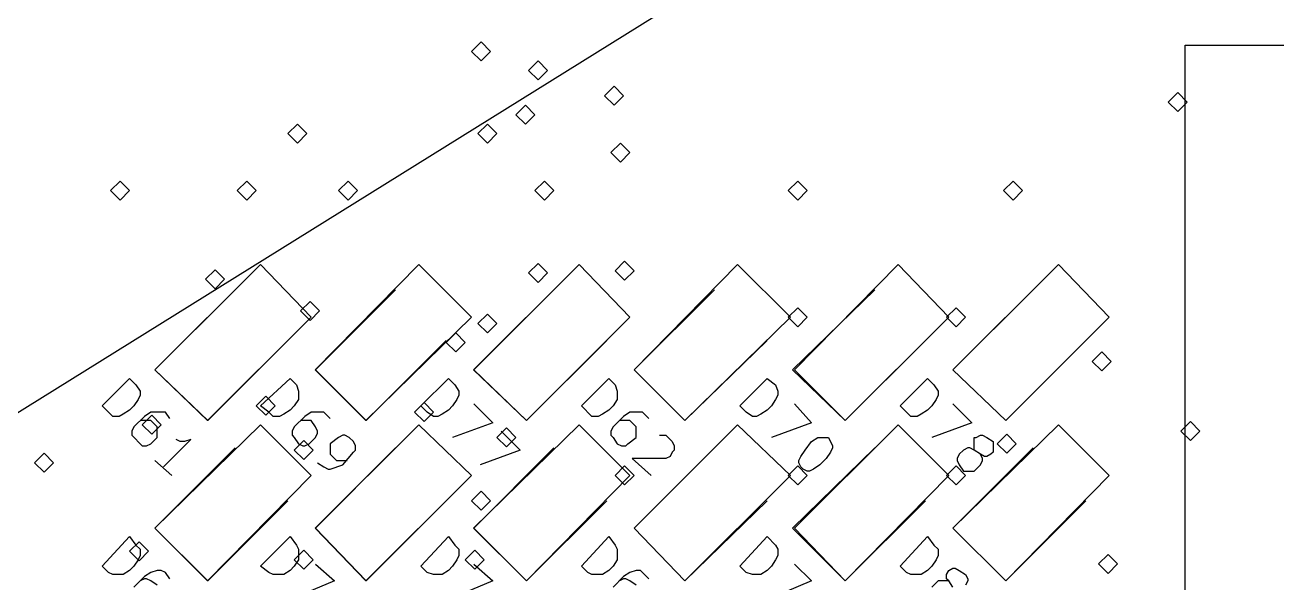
# Model space of a CAD drawing. Extents: x 11 to 154, y 0 to 137.
# Drawn here: x 80.97 to 106.08, y 63.1 to 74.3 of the extents above; entities that cross this region are included whole.
import ezdxf

# ---------------------------------------------------------------- set-up
doc = ezdxf.new("R2010")
doc.units = 0

msp = doc.modelspace()

# ---------------------------------------------------------------- linework, layer by layer
at = {"layer": '1'}
for p, q in [((89.927246, 73.766308), (90.117738, 73.956806)), ((90.117738, 73.956806), (90.30823, 73.766308)), ((104.235882, 73.893302), (107.834221, 73.893302)), ((104.235882, 60.134986), (104.235882, 73.893302)), ((90.117738, 73.575808), (89.927246, 73.766308)), ((90.30823, 73.766308), (90.117738, 73.575808)), ((90.30823, 73.766308), (90.30823, 73.766308)), ((91.070231, 73.385306), (91.260731, 73.575805)), ((91.260731, 73.575805), (91.451231, 73.385306)), ((91.260731, 73.194808), (91.070231, 73.385306)), ((91.451231, 73.385306), (91.260731, 73.194808)), ((91.451231, 73.385306), (91.451231, 73.385306)), ((92.59423, 72.877304), (92.784731, 73.067807)), ((92.784731, 73.067807), (92.975232, 72.877304)), ((92.784731, 72.686806), (92.59423, 72.877304)), ((92.975232, 72.877304), (92.784731, 72.686806)), ((92.975232, 72.877304), (92.975232, 72.877304)), ((103.897226, 72.750309), (104.087726, 72.940807)), ((104.087726, 72.940807), (104.278225, 72.750309)), ((90.81624, 72.496304), (91.006741, 72.686808)), ((91.006741, 72.686808), (91.197242, 72.496304)), ((104.087726, 72.559805), (103.897226, 72.750309)), ((104.278225, 72.750309), (104.087726, 72.559805)), ((104.278225, 72.750309), (104.278225, 72.750309)), ((86.244238, 72.115305), (86.434739, 72.305808)), ((86.434739, 72.305808), (86.62524, 72.115305)), ((90.054241, 72.115305), (90.24474, 72.305808)), ((90.24474, 72.305808), (90.43524, 72.115305)), ((91.006741, 72.305806), (90.81624, 72.496304)), ((91.197242, 72.496304), (91.006741, 72.305806)), ((91.197242, 72.496304), (91.197242, 72.496304)), ((86.434739, 71.924805), (86.244238, 72.115305)), ((86.62524, 72.115305), (86.434739, 71.924805)), ((86.62524, 72.115305), (86.62524, 72.115305)), ((90.24474, 71.924805), (90.054241, 72.115305)), ((90.43524, 72.115305), (90.24474, 71.924805)), ((90.43524, 72.115305), (90.43524, 72.115305)), ((92.721243, 71.73431), (92.911742, 71.924808)), ((92.911742, 71.924808), (93.102242, 71.73431)), ((92.911742, 71.543807), (92.721243, 71.73431)), ((93.102242, 71.73431), (92.911742, 71.543807)), ((93.102242, 71.73431), (93.102242, 71.73431)), ((82.688242, 70.972311), (82.878742, 71.162809)), ((82.878742, 71.162809), (83.069242, 70.972311)), ((85.228249, 70.972311), (85.418749, 71.162809)), ((85.418749, 71.162809), (85.609249, 70.972311)), ((87.260244, 70.972311), (87.450744, 71.162809)), ((87.450744, 71.162809), (87.641244, 70.972311)), ((91.197242, 70.972311), (91.387742, 71.162809)), ((91.387742, 71.162809), (91.578241, 70.972311)), ((96.277238, 70.972311), (96.46773, 71.162809)), ((96.46773, 71.162809), (96.658222, 70.972311)), ((100.595219, 70.972311), (100.785719, 71.162809)), ((100.785719, 71.162809), (100.976219, 70.972311)), ((82.878742, 70.781808), (82.688242, 70.972311)), ((83.069242, 70.972311), (82.878742, 70.781808)), ((83.069242, 70.972311), (83.069242, 70.972311)), ((85.418749, 70.781808), (85.228249, 70.972311)), ((85.609249, 70.972311), (85.418749, 70.781808)), ((85.609249, 70.972311), (85.609249, 70.972311)), ((87.450744, 70.781808), (87.260244, 70.972311)), ((87.641244, 70.972311), (87.450744, 70.781808)), ((87.641244, 70.972311), (87.641244, 70.972311)), ((91.387742, 70.781808), (91.197242, 70.972311)), ((91.578241, 70.972311), (91.387742, 70.781808)), ((91.578241, 70.972311), (91.578241, 70.972311)), ((96.46773, 70.781808), (96.277238, 70.972311)), ((96.658222, 70.972311), (96.46773, 70.781808)), ((96.658222, 70.972311), (96.658222, 70.972311)), ((100.785719, 70.781808), (100.595219, 70.972311)), ((100.976219, 70.972311), (100.785719, 70.781808)), ((100.976219, 70.972311), (100.976219, 70.972311)), ((92.805893, 69.363641), (92.996394, 69.554145)), ((92.996394, 69.554145), (93.186895, 69.363641)), ((83.577254, 67.37398), (85.693918, 69.490644)), ((84.593245, 69.194314), (84.783745, 69.384811)), ((84.783745, 69.384811), (84.974244, 69.194314)), ((85.693918, 69.490644), (86.709909, 68.432312)), ((86.794575, 67.37398), (88.868914, 69.490644)), ((88.868914, 69.490644), (89.927246, 68.432312)), ((89.969571, 67.37398), (92.086235, 69.490644)), ((91.070231, 69.321308), (91.260731, 69.511812)), ((91.260731, 69.13081), (91.070231, 69.321308)), ((91.260731, 69.511812), (91.451231, 69.321308)), ((91.451231, 69.321308), (91.260731, 69.13081)), ((91.451231, 69.321308), (91.451231, 69.321308)), ((92.086235, 69.490644), (93.102242, 68.432312)), ((92.996394, 69.173144), (92.805893, 69.363641)), ((93.186895, 69.363641), (92.996394, 69.173144)), ((93.186895, 67.37398), (95.261231, 69.490644)), ((93.186895, 69.363641), (93.186895, 69.363641)), ((95.261231, 69.490644), (96.319563, 68.432312)), ((96.404233, 67.37398), (98.478555, 69.490644)), ((98.478555, 69.490644), (99.494559, 68.432312)), ((99.579229, 67.37398), (101.695893, 69.490644)), ((101.695893, 69.490644), (102.711883, 68.432312)), ((84.783745, 69.00381), (84.593245, 69.194314)), ((84.974244, 69.194314), (84.783745, 69.00381)), ((84.974244, 69.194314), (84.974244, 69.194314)), ((86.498245, 68.559314), (86.688745, 68.749812)), ((86.688745, 68.368811), (86.498245, 68.559314)), ((86.688745, 68.749812), (86.879245, 68.559314)), ((86.879245, 68.559314), (86.688745, 68.368811)), ((86.879245, 68.559314), (86.879245, 68.559314)), ((96.277238, 68.432312), (96.46773, 68.62281)), ((96.46773, 68.62281), (96.658222, 68.432312)), ((99.452234, 68.432312), (99.642726, 68.62281)), ((99.642726, 68.62281), (99.833218, 68.432312)), ((86.709909, 68.432312), (84.635586, 66.357984)), ((89.927246, 68.432312), (87.810582, 66.357984)), ((90.054241, 68.305309), (90.24474, 68.495813)), ((90.24474, 68.114812), (90.054241, 68.305309)), ((90.24474, 68.495813), (90.43524, 68.305309)), ((90.43524, 68.305309), (90.24474, 68.114812)), ((90.43524, 68.305309), (90.43524, 68.305309)), ((93.102242, 68.432312), (91.027903, 66.357984)), ((96.319563, 68.432312), (94.202899, 66.357984)), ((96.46773, 68.241814), (96.277238, 68.432312)), ((96.658222, 68.432312), (96.46773, 68.241814)), ((96.658222, 68.432312), (96.658222, 68.432312)), ((99.494559, 68.432312), (97.420223, 66.357984)), ((99.642726, 68.241814), (99.452234, 68.432312)), ((99.833218, 68.432312), (99.642726, 68.241814)), ((99.833218, 68.432312), (99.833218, 68.432312)), ((102.711883, 68.432312), (100.637561, 66.357984)), ((89.419234, 67.92431), (89.609735, 68.114814)), ((89.609735, 68.114814), (89.800236, 67.92431)), ((89.609735, 67.733812), (89.419234, 67.92431)), ((89.800236, 67.92431), (89.609735, 67.733812)), ((89.800236, 67.92431), (89.800236, 67.92431)), ((102.373225, 67.54331), (102.563725, 67.733814)), ((102.563725, 67.352813), (102.373225, 67.54331)), ((102.563725, 67.733814), (102.754225, 67.54331)), ((102.754225, 67.54331), (102.563725, 67.352813)), ((102.754225, 67.54331), (102.754225, 67.54331)), ((84.635586, 66.357984), (83.577254, 67.37398)), ((87.810582, 66.357984), (86.794575, 67.37398)), ((91.027903, 66.357984), (89.969571, 67.37398)), ((94.202899, 66.357984), (93.186895, 67.37398)), ((97.420223, 66.357984), (96.404233, 67.37398)), ((100.637561, 66.357984), (99.579229, 67.37398)), ((85.609249, 66.654314), (85.799749, 66.844812)), ((85.799749, 66.844812), (85.990248, 66.654314)), ((85.799749, 66.463816), (85.609249, 66.654314)), ((85.990248, 66.654314), (85.799749, 66.463816)), ((85.990248, 66.654314), (85.990248, 66.654314)), ((88.784245, 66.527312), (88.974745, 66.717815)), ((88.974745, 66.336814), (88.784245, 66.527312)), ((88.974745, 66.717815), (89.165244, 66.527312)), ((89.165244, 66.527312), (88.974745, 66.336814)), ((89.165244, 66.527312), (89.165244, 66.527312)), ((83.323249, 66.273315), (83.513749, 66.463812)), ((83.513749, 66.463812), (83.704249, 66.273315)), ((104.151215, 66.146312), (104.341715, 66.336816)), ((104.341715, 66.336816), (104.532215, 66.146312)), ((83.513749, 66.082817), (83.323249, 66.273315)), ((83.704249, 66.273315), (83.513749, 66.082817)), ((83.577254, 64.198984), (85.693918, 66.273315)), ((83.704249, 66.273315), (83.704249, 66.273315)), ((85.693918, 66.273315), (86.709909, 65.257316)), ((86.794575, 64.198984), (88.868914, 66.273315)), ((88.868914, 66.273315), (89.927246, 65.257316)), ((89.969571, 64.198984), (92.086235, 66.273315)), ((90.43524, 66.019318), (90.62574, 66.209815)), ((90.62574, 66.209815), (90.81624, 66.019318)), ((92.086235, 66.273315), (93.102242, 65.257316)), ((93.186895, 64.198984), (95.261231, 66.273315)), ((95.261231, 66.273315), (96.319563, 65.257316)), ((96.404233, 64.198984), (98.478555, 66.273315)), ((98.478555, 66.273315), (99.494559, 65.257316)), ((99.579229, 64.198984), (101.695893, 66.273315)), ((100.468225, 65.892315), (100.658725, 66.082813)), ((100.658725, 66.082813), (100.849224, 65.892315)), ((101.695893, 66.273315), (102.711883, 65.257316)), ((104.341715, 65.955814), (104.151215, 66.146312)), ((104.532215, 66.146312), (104.341715, 65.955814)), ((104.532215, 66.146312), (104.532215, 66.146312)), ((86.371251, 65.765313), (86.56175, 65.955816)), ((86.56175, 65.955816), (86.75225, 65.765313)), ((90.62574, 65.828814), (90.43524, 66.019318)), ((90.81624, 66.019318), (90.62574, 65.828814)), ((90.81624, 66.019318), (90.81624, 66.019318)), ((100.658725, 65.701815), (100.468225, 65.892315)), ((100.849224, 65.892315), (100.658725, 65.701815)), ((100.849224, 65.892315), (100.849224, 65.892315)), ((81.164241, 65.511313), (81.354742, 65.701813)), ((81.354742, 65.701813), (81.545243, 65.511313)), ((86.56175, 65.574813), (86.371251, 65.765313)), ((86.75225, 65.765313), (86.56175, 65.574813)), ((86.75225, 65.765313), (86.75225, 65.765313)), ((81.354742, 65.320815), (81.164241, 65.511313)), ((81.545243, 65.511313), (81.354742, 65.320815)), ((81.545243, 65.511313), (81.545243, 65.511313)), ((92.805893, 65.257316), (92.996394, 65.447814)), ((92.996394, 65.447814), (93.186895, 65.257316)), ((96.277238, 65.257316), (96.46773, 65.447814)), ((96.46773, 65.447814), (96.658222, 65.257316)), ((99.452234, 65.257316), (99.642726, 65.447814)), ((99.642726, 65.447814), (99.833218, 65.257316)), ((86.709909, 65.257316), (84.635586, 63.140652)), ((89.927246, 65.257316), (87.810582, 63.140652)), ((93.102242, 65.257316), (91.027903, 63.140652)), ((92.996394, 65.066818), (92.805893, 65.257316)), ((93.186895, 65.257316), (92.996394, 65.066818)), ((93.186895, 65.257316), (93.186895, 65.257316)), ((96.319563, 65.257316), (94.202899, 63.140652)), ((96.46773, 65.066818), (96.277238, 65.257316)), ((96.658222, 65.257316), (96.46773, 65.066818)), ((96.658222, 65.257316), (96.658222, 65.257316)), ((99.494559, 65.257316), (97.420223, 63.140652)), ((99.642726, 65.066818), (99.452234, 65.257316)), ((99.833218, 65.257316), (99.642726, 65.066818)), ((99.833218, 65.257316), (99.833218, 65.257316)), ((102.711883, 65.257316), (100.637561, 63.140652)), ((89.927246, 64.749314), (90.117738, 64.939818)), ((90.117738, 64.939818), (90.30823, 64.749314)), ((90.117738, 64.558816), (89.927246, 64.749314)), ((90.30823, 64.749314), (90.117738, 64.558816)), ((90.30823, 64.749314), (90.30823, 64.749314)), ((84.635586, 63.140652), (83.577254, 64.198984)), ((87.810582, 63.140652), (86.794575, 64.198984)), ((91.027903, 63.140652), (89.969571, 64.198984)), ((94.202899, 63.140652), (93.186895, 64.198984)), ((97.420223, 63.140652), (96.404233, 64.198984)), ((100.637561, 63.140652), (99.579229, 64.198984)), ((83.069242, 63.733315), (83.259743, 63.923819)), ((83.259743, 63.923819), (83.450244, 63.733315)), ((83.259743, 63.542817), (83.069242, 63.733315)), ((83.450244, 63.733315), (83.259743, 63.542817)), ((83.450244, 63.733315), (83.450244, 63.733315)), ((86.371251, 63.563987), (86.56175, 63.754485)), ((86.56175, 63.373484), (86.371251, 63.563987)), ((86.56175, 63.754485), (86.75225, 63.563987)), ((86.75225, 63.563987), (86.56175, 63.373484)), ((86.75225, 63.563987), (86.75225, 63.563987)), ((89.800236, 63.563987), (89.990735, 63.754485)), ((89.990735, 63.373484), (89.800236, 63.563987)), ((89.990735, 63.754485), (90.181235, 63.563987)), ((90.181235, 63.563987), (89.990735, 63.373484)), ((90.181235, 63.563987), (90.181235, 63.563987)), ((102.50022, 63.479318), (102.690719, 63.669816)), ((102.690719, 63.669816), (102.881219, 63.479318)), ((102.690719, 63.28882), (102.50022, 63.479318)), ((102.881219, 63.479318), (102.690719, 63.28882)), ((102.881219, 63.479318), (102.881219, 63.479318))]:
    msp.add_line(p, q, dxfattribs=at)
at = {"layer": 'Layer 1'}
msp.add_line((77.37141, 64.369916), (107.077054, 82.864887), dxfattribs=at)
at = {"layer": 'top silk'}
for p, q in [((85.186398, 68.982118), (83.577746, 67.373456)), ((88.403737, 68.982118), (86.795068, 67.373456)), ((91.578733, 68.982118), (89.970064, 67.373456)), ((94.796055, 68.982118), (93.187388, 67.373456)), ((98.013395, 68.982118), (96.362384, 67.373456)), ((101.188391, 68.982118), (99.579721, 67.373456)), ((84.636078, 66.357459), (86.24473, 67.966119)), ((87.811074, 66.357459), (89.419726, 67.966119)), ((91.028396, 66.357459), (92.637065, 67.966119)), ((94.203392, 66.357459), (95.854387, 67.966119)), ((97.420716, 66.357459), (99.029383, 67.966119)), ((100.638053, 66.357459), (102.246723, 67.966119)), ((83.577746, 67.373456), (84.636078, 66.357459)), ((86.795068, 67.373456), (87.811074, 66.357459)), ((89.970064, 67.373456), (91.028396, 66.357459)), ((93.187388, 67.373456), (94.203392, 66.357459)), ((96.362384, 67.373456), (97.420716, 66.357459)), ((99.579721, 67.373456), (100.638053, 66.357459)), ((82.5193, 66.6539), (83.069633, 67.204233)), ((83.069633, 67.204233), (83.196632, 67.077233)), ((83.196632, 67.077233), (83.281299, 66.950233)), ((85.6943, 66.6539), (86.286966, 67.204233)), ((86.286966, 67.204233), (86.413966, 67.077233)), ((86.413966, 67.077233), (86.456299, 66.950233)), ((88.9116, 66.6539), (89.461933, 67.204233)), ((89.461933, 67.204233), (89.588932, 67.077233)), ((89.588932, 67.077233), (89.673599, 66.950233)), ((92.129, 66.6539), (92.679333, 67.204233)), ((92.679333, 67.204233), (92.806332, 67.077233)), ((92.806332, 67.077233), (92.848666, 66.950233)), ((95.304, 66.6539), (95.854333, 67.204233)), ((95.854333, 67.204233), (96.023666, 67.077233)), ((96.023666, 67.077233), (96.065999, 66.950233)), ((98.5213, 66.6539), (99.071633, 67.204233)), ((99.071633, 67.204233), (99.198632, 67.077233)), ((99.198632, 67.077233), (99.283299, 66.950233)), ((83.238966, 66.7809), (83.154299, 66.6539)), ((83.281299, 66.865566), (83.238966, 66.7809)), ((83.281299, 66.950233), (83.281299, 66.865566)), ((86.456299, 66.7809), (86.371632, 66.6539)), ((86.456299, 66.950233), (86.456299, 66.7809)), ((89.631266, 66.7809), (89.546599, 66.6539)), ((89.673599, 66.865566), (89.631266, 66.7809)), ((89.673599, 66.950233), (89.673599, 66.865566)), ((92.848666, 66.7809), (92.763999, 66.6539)), ((92.848666, 66.950233), (92.848666, 66.7809)), ((96.023666, 66.7809), (95.938999, 66.6539)), ((96.065999, 66.865566), (96.023666, 66.7809)), ((96.065999, 66.950233), (96.065999, 66.865566)), ((99.240966, 66.7809), (99.156299, 66.6539)), ((99.283299, 66.865566), (99.240966, 66.7809)), ((99.283299, 66.950233), (99.283299, 66.865566)), ((82.730966, 66.442234), (82.5193, 66.6539)), ((83.069633, 66.569233), (82.942633, 66.484567)), ((83.154299, 66.6539), (83.069633, 66.569233)), ((83.493, 66.5269), (83.366001, 66.442233)), ((83.789333, 66.5269), (83.493, 66.5269)), ((83.874, 66.3999), (83.789333, 66.5269)), ((85.863633, 66.5269), (85.6943, 66.6539)), ((85.9483, 66.442234), (85.863633, 66.5269)), ((86.286966, 66.569233), (86.159966, 66.484567)), ((86.371632, 66.6539), (86.286966, 66.569233)), ((86.7103, 66.5269), (86.583301, 66.442233)), ((86.9643, 66.5269), (86.7103, 66.5269)), ((87.0913, 66.3999), (86.9643, 66.5269)), ((89.0386, 66.5269), (88.9116, 66.6539)), ((89.1656, 66.442234), (89.0386, 66.5269)), ((89.461933, 66.569233), (89.334933, 66.484567)), ((89.546599, 66.6539), (89.461933, 66.569233)), ((89.970064, 66.696123), (90.351063, 66.315124)), ((92.340666, 66.442234), (92.129, 66.6539)), ((92.679333, 66.569233), (92.552333, 66.484567)), ((92.763999, 66.6539), (92.679333, 66.569233)), ((93.1026, 66.5269), (92.975601, 66.442233)), ((93.3566, 66.5269), (93.1026, 66.5269)), ((93.4836, 66.3999), (93.3566, 66.5269)), ((95.431, 66.5269), (95.304, 66.6539)), ((95.558, 66.442234), (95.431, 66.5269)), ((95.854333, 66.569233), (95.727333, 66.484567)), ((95.938999, 66.6539), (95.854333, 66.569233)), ((96.404725, 66.696123), (96.743383, 66.315124)), ((98.732966, 66.442234), (98.5213, 66.6539)), ((99.071633, 66.569233), (98.944633, 66.484567)), ((99.156299, 66.6539), (99.071633, 66.569233)), ((99.579721, 66.696123), (99.96072, 66.315124)), ((82.857966, 66.442234), (82.730966, 66.442234)), ((82.942633, 66.484567), (82.857966, 66.442234)), ((83.366001, 66.442233), (83.154334, 66.230567)), ((83.493, 66.357567), (83.281334, 66.357567)), ((83.62, 66.230567), (83.493, 66.357567)), ((86.0753, 66.442234), (85.9483, 66.442234)), ((86.159966, 66.484567), (86.0753, 66.442234)), ((86.583301, 66.442233), (86.371634, 66.230567)), ((86.7103, 66.357567), (86.498634, 66.357567)), ((86.794967, 66.230567), (86.7103, 66.357567)), ((89.250266, 66.442234), (89.1656, 66.442234)), ((89.334933, 66.484567), (89.250266, 66.442234)), ((90.351063, 66.315124), (89.546739, 66.018793)), ((92.467666, 66.442234), (92.340666, 66.442234)), ((92.552333, 66.484567), (92.467666, 66.442234)), ((92.975601, 66.442233), (92.763934, 66.230567)), ((93.1026, 66.357567), (92.890934, 66.357567)), ((93.2296, 66.230567), (93.1026, 66.357567)), ((95.642666, 66.442234), (95.558, 66.442234)), ((95.727333, 66.484567), (95.642666, 66.442234)), ((96.743383, 66.315124), (95.939056, 66.018793)), ((98.859966, 66.442234), (98.732966, 66.442234)), ((98.944633, 66.484567), (98.859966, 66.442234)), ((99.96072, 66.315124), (99.156377, 66.018793)), ((83.154334, 66.230567), (83.112001, 66.1459)), ((83.112001, 66.1459), (83.112001, 66.061234)), ((83.112001, 66.061234), (83.323667, 65.849567)), ((83.62, 66.0189), (83.62, 66.230567)), ((86.371634, 66.230567), (86.329301, 66.1459)), ((86.329301, 66.1459), (86.329301, 66.061234)), ((86.329301, 66.061234), (86.371634, 66.0189)), ((86.8373, 66.1459), (86.794967, 66.230567)), ((86.794967, 66.0189), (86.8373, 66.103567)), ((86.8373, 66.103567), (86.8373, 66.1459)), ((87.345299, 66.061233), (87.260633, 66.018899)), ((87.387633, 66.061233), (87.345299, 66.061233)), ((87.472299, 66.018899), (87.387633, 66.061233)), ((90.520401, 66.145788), (90.901401, 65.764788)), ((92.763934, 66.230567), (92.721601, 66.1459)), ((92.721601, 66.1459), (92.721601, 66.061234)), ((92.721601, 66.061234), (92.763934, 66.0189)), ((93.2296, 66.0189), (93.2296, 66.230567)), ((93.6953, 66.0612), (93.8223, 66.0612)), ((93.8223, 66.0612), (93.9493, 65.9342)), ((100.045333, 66.0189), (100.13, 66.061233)), ((100.13, 66.061233), (100.172333, 66.061233)), ((100.172333, 66.061233), (100.257, 66.0189)), ((83.323667, 65.849567), (83.408334, 65.849567)), ((83.408334, 65.849567), (83.493, 65.891901)), ((83.493, 65.891901), (83.62, 66.0189)), ((85.186398, 65.807122), (83.577746, 64.19846)), ((83.747066, 65.426122), (84.297404, 65.976457)), ((84.08574, 65.934124), (84.001071, 65.976457)), ((84.170409, 65.934124), (84.08574, 65.934124)), ((84.297404, 65.976457), (84.170409, 65.934124)), ((86.371634, 66.0189), (86.456301, 65.891901)), ((86.456301, 65.891901), (86.540967, 65.849567)), ((86.540967, 65.849567), (86.583301, 65.849567)), ((86.583301, 65.849567), (86.667967, 65.891901)), ((86.667967, 65.891901), (86.794967, 66.0189)), ((88.403737, 65.807122), (86.795068, 64.19846)), ((87.260633, 66.018899), (87.0913, 65.8919)), ((87.0913, 65.8919), (87.0913, 65.680233)), ((87.556966, 65.934233), (87.472299, 66.018899)), ((87.599299, 65.849566), (87.556966, 65.934233)), ((87.599299, 65.7649), (87.599299, 65.849566)), ((91.578733, 65.807122), (89.970064, 64.19846)), ((92.763934, 66.0189), (92.848601, 65.891901)), ((92.848601, 65.891901), (92.933267, 65.849567)), ((92.933267, 65.849567), (93.017934, 65.849567)), ((93.017934, 65.849567), (93.060267, 65.891901)), ((93.060267, 65.891901), (93.2296, 66.0189)), ((94.796055, 65.807122), (93.187388, 64.19846)), ((93.9493, 65.9342), (93.991633, 65.849534)), ((93.991633, 65.849534), (93.991633, 65.764867)), ((98.013395, 65.807122), (96.362384, 64.19846)), ((96.616334, 65.7649), (96.743334, 65.934233)), ((96.743334, 65.934233), (96.870334, 66.0189)), ((96.870334, 66.0189), (97.082, 66.0189)), ((97.082, 66.0189), (97.166667, 65.849567)), ((97.166667, 65.807234), (97.124333, 65.722567)), ((97.166667, 65.849567), (97.166667, 65.807234)), ((101.188391, 65.807122), (99.579721, 64.19846)), ((99.876, 65.807233), (99.791334, 65.7649)), ((99.918333, 65.807233), (99.876, 65.807233)), ((100.003, 65.7649), (99.918333, 65.807233)), ((100.003, 65.7649), (100.003, 66.0189)), ((100.003, 66.0189), (100.045333, 66.0189)), ((100.257, 66.0189), (100.384, 65.934233)), ((100.384, 65.934233), (100.384, 65.722567)), ((83.916404, 65.256792), (83.577746, 65.553124)), ((87.0913, 65.680233), (87.2183, 65.553233)), ((87.2183, 65.553233), (87.429966, 65.553233)), ((87.345299, 65.468567), (87.556966, 65.722566)), ((87.556966, 65.722566), (87.599299, 65.7649)), ((90.901401, 65.764788), (90.097058, 65.468455)), ((93.8223, 65.595534), (93.144967, 65.595534)), ((93.144967, 65.595534), (93.525967, 65.256868)), ((93.906966, 65.637867), (93.8223, 65.595534)), ((93.9493, 65.722534), (93.906966, 65.637867)), ((93.991633, 65.764867), (93.9493, 65.722534)), ((96.489334, 65.553234), (96.531667, 65.6379)), ((96.489334, 65.510901), (96.489334, 65.553234)), ((96.531667, 65.6379), (96.616334, 65.7649)), ((97.039667, 65.595567), (96.912667, 65.468567)), ((97.124333, 65.722567), (97.039667, 65.595567)), ((99.706667, 65.680233), (99.664334, 65.595567)), ((99.664334, 65.595567), (99.664334, 65.553234)), ((99.664334, 65.553234), (99.706667, 65.468567)), ((99.791334, 65.7649), (99.706667, 65.680233)), ((100.13, 65.680233), (100.003, 65.7649)), ((100.214666, 65.6379), (100.13, 65.680233)), ((100.172333, 65.595567), (100.13, 65.680233)), ((100.13, 65.468567), (100.172333, 65.553234)), ((100.172333, 65.553234), (100.172333, 65.595567)), ((100.257, 65.6379), (100.214666, 65.6379)), ((100.341666, 65.680233), (100.257, 65.6379)), ((100.384, 65.722567), (100.341666, 65.680233)), ((86.8373, 65.5109), (86.9643, 65.426233)), ((86.9643, 65.426233), (87.048966, 65.3839)), ((87.048966, 65.3839), (87.0913, 65.3839)), ((87.0913, 65.3839), (87.345299, 65.468567)), ((96.531667, 65.426234), (96.489334, 65.510901)), ((96.574001, 65.383901), (96.531667, 65.426234)), ((96.658667, 65.341568), (96.574001, 65.383901)), ((96.701, 65.341568), (96.658667, 65.341568)), ((96.785667, 65.383901), (96.701, 65.341568)), ((96.912667, 65.468567), (96.785667, 65.383901)), ((99.706667, 65.468567), (99.791334, 65.341567)), ((99.791334, 65.341567), (100.003, 65.341567)), ((100.003, 65.341567), (100.13, 65.468567)), ((84.636078, 63.140128), (86.24473, 64.74879)), ((87.811074, 63.140128), (89.419726, 64.74879)), ((91.028396, 63.140128), (92.637065, 64.74879)), ((94.203392, 63.140128), (95.854387, 64.74879)), ((97.420716, 63.140128), (99.029383, 64.74879)), ((100.638053, 63.140128), (102.246723, 64.74879)), ((82.5193, 63.4365), (83.069633, 64.029166)), ((83.069633, 64.029166), (83.196632, 63.859833)), ((83.577746, 64.19846), (84.636078, 63.140128)), ((85.6943, 63.4365), (86.286966, 64.029166)), ((86.286966, 64.029166), (86.413966, 63.859833)), ((86.795068, 64.19846), (87.811074, 63.140128)), ((88.9116, 63.4365), (89.461933, 64.029166)), ((89.461933, 64.029166), (89.588932, 63.859833)), ((89.970064, 64.19846), (91.028396, 63.140128)), ((92.129, 63.4365), (92.679333, 64.029166)), ((92.679333, 64.029166), (92.806332, 63.859833)), ((93.187388, 64.19846), (94.203392, 63.140128)), ((95.304, 63.4365), (95.854333, 64.029166)), ((95.854333, 64.029166), (96.023666, 63.859833)), ((96.362384, 64.19846), (97.420716, 63.140128)), ((98.5213, 63.4365), (99.071633, 64.029166)), ((99.071633, 64.029166), (99.198632, 63.859833)), ((99.579721, 64.19846), (100.638053, 63.140128)), ((83.196632, 63.859833), (83.281299, 63.775166)), ((83.281299, 63.775166), (83.281299, 63.648166)), ((86.413966, 63.859833), (86.456299, 63.775166)), ((86.456299, 63.775166), (86.456299, 63.5635)), ((89.588932, 63.859833), (89.673599, 63.775166)), ((89.673599, 63.775166), (89.673599, 63.648166)), ((92.806332, 63.859833), (92.848666, 63.775166)), ((92.848666, 63.775166), (92.848666, 63.5635)), ((96.023666, 63.859833), (96.065999, 63.775166)), ((96.065999, 63.775166), (96.065999, 63.648166)), ((99.198632, 63.859833), (99.283299, 63.775166)), ((99.283299, 63.775166), (99.283299, 63.648166)), ((83.238966, 63.5635), (83.154299, 63.4365)), ((83.281299, 63.648166), (83.238966, 63.5635)), ((86.456299, 63.5635), (86.371632, 63.4365)), ((89.631266, 63.5635), (89.546599, 63.4365)), ((89.673599, 63.648166), (89.631266, 63.5635)), ((92.848666, 63.5635), (92.763999, 63.4365)), ((96.023666, 63.5635), (95.938999, 63.4365)), ((96.065999, 63.648166), (96.023666, 63.5635)), ((99.240966, 63.5635), (99.156299, 63.4365)), ((99.283299, 63.648166), (99.240966, 63.5635)), ((82.6463, 63.3095), (82.5193, 63.4365)), ((82.730966, 63.267167), (82.6463, 63.3095)), ((82.942633, 63.267167), (82.730966, 63.267167)), ((83.069633, 63.351833), (82.942633, 63.267167)), ((83.154299, 63.4365), (83.069633, 63.351833)), ((83.493, 63.3095), (83.366001, 63.224833)), ((83.62, 63.351833), (83.493, 63.3095)), ((83.704667, 63.351833), (83.62, 63.351833)), ((83.789333, 63.3095), (83.704667, 63.351833)), ((83.874, 63.1825), (83.789333, 63.3095)), ((85.863633, 63.3095), (85.6943, 63.4365)), ((85.9483, 63.267167), (85.863633, 63.3095)), ((86.159966, 63.267167), (85.9483, 63.267167)), ((86.286966, 63.351833), (86.159966, 63.267167)), ((86.371632, 63.4365), (86.286966, 63.351833)), ((86.795068, 63.478794), (87.176067, 63.140128)), ((89.0386, 63.3095), (88.9116, 63.4365)), ((89.1656, 63.267167), (89.0386, 63.3095)), ((89.334933, 63.267167), (89.1656, 63.267167)), ((89.461933, 63.351833), (89.334933, 63.267167)), ((89.546599, 63.4365), (89.461933, 63.351833)), ((89.970064, 63.478794), (90.351063, 63.140128)), ((92.256, 63.3095), (92.129, 63.4365)), ((92.340666, 63.267167), (92.256, 63.3095)), ((92.552333, 63.267167), (92.340666, 63.267167)), ((92.679333, 63.351833), (92.552333, 63.267167)), ((92.763999, 63.4365), (92.679333, 63.351833)), ((93.1026, 63.3095), (92.975601, 63.224833)), ((93.2296, 63.351833), (93.1026, 63.3095)), ((93.314267, 63.351833), (93.2296, 63.351833)), ((93.4836, 63.1825), (93.314267, 63.351833)), ((95.431, 63.3095), (95.304, 63.4365)), ((95.558, 63.267167), (95.431, 63.3095)), ((95.727333, 63.267167), (95.558, 63.267167)), ((95.854333, 63.351833), (95.727333, 63.267167)), ((95.938999, 63.4365), (95.854333, 63.351833)), ((96.404725, 63.478794), (96.743383, 63.140128)), ((98.6483, 63.3095), (98.5213, 63.4365)), ((98.732966, 63.267167), (98.6483, 63.3095)), ((98.944633, 63.267167), (98.732966, 63.267167)), ((99.071633, 63.351833), (98.944633, 63.267167)), ((99.156299, 63.4365), (99.071633, 63.351833)), ((99.452667, 63.2672), (99.495, 63.351866)), ((99.452667, 63.182533), (99.452667, 63.2672)), ((99.495, 63.351866), (99.579667, 63.3942)), ((99.579667, 63.3942), (99.622, 63.3942)), ((99.622, 63.3942), (99.706666, 63.351866)), ((99.706666, 63.351866), (99.833666, 63.2672)), ((99.833666, 63.2672), (99.876, 63.182533)), ((83.366001, 63.224833), (83.154334, 63.013167)), ((83.366001, 63.1825), (83.281334, 63.140167)), ((83.408334, 63.1825), (83.366001, 63.1825)), ((83.493, 63.140167), (83.408334, 63.1825)), ((83.62, 63.0555), (83.493, 63.140167)), ((87.176067, 63.140128), (86.371743, 62.801461)), ((90.351063, 63.140128), (89.546739, 62.801461)), ((92.975601, 63.224833), (92.763934, 63.013167)), ((92.975601, 63.1825), (92.890934, 63.140167)), ((93.017934, 63.1825), (92.975601, 63.1825)), ((93.1026, 63.140167), (93.017934, 63.1825)), ((93.2296, 63.0555), (93.1026, 63.140167)), ((96.743383, 63.140128), (95.939056, 62.801461)), ((99.283334, 63.1402), (99.156334, 63.0132)), ((99.495, 63.1402), (99.283334, 63.1402)), ((99.495, 63.1402), (99.452667, 63.182533)), ((99.579667, 63.0132), (99.495, 63.1402)), ((99.876, 63.1402), (99.833666, 63.055533)), ((99.876, 63.182533), (99.876, 63.1402))]:
    msp.add_line(p, q, dxfattribs=at)

doc.saveas('drawing.dxf')
